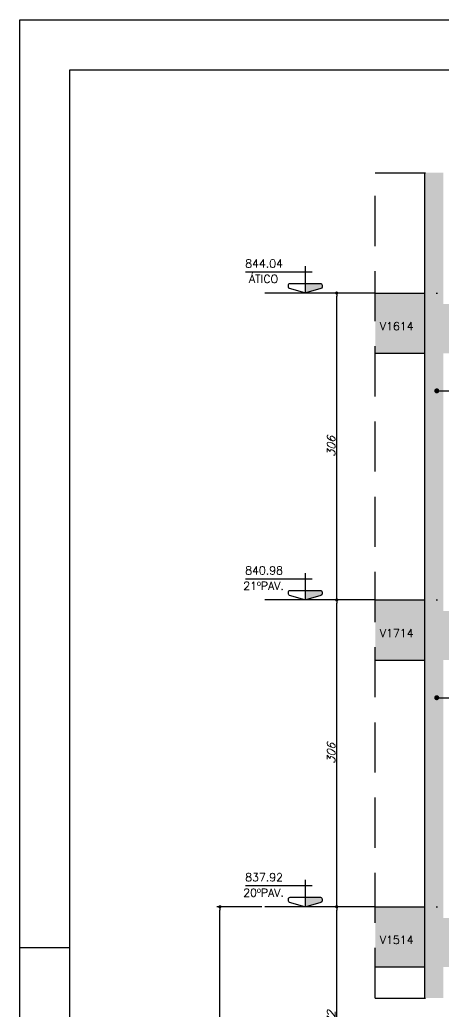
# Model space of a CAD drawing. Header units: millimetres. Extents: x -832 to 3668, y -1574 to 5296.
# Drawn here: x -832 to -410, y 4307 to 5296 of the extents above; entities that cross this region are included whole.
import ezdxf
from ezdxf import colors
from ezdxf.entities.mleader import LeaderData, LeaderLine
from ezdxf.enums import TextEntityAlignment as Align
from ezdxf.math import Vec2, Vec3

# ---------------------------------------------------------------- set-up
doc = ezdxf.new("R2010")
doc.units = ezdxf.units.MM
doc.header["$LTSCALE"] = 50
doc.linetypes.add('DASHED', pattern=[0.75, 0.5, -0.25])
doc.linetypes.add('DIVIDE2', pattern=[0.625, 0.25, -0.125, 0, -0.125, 0, -0.125])
for name, color, linetype in [('F-AUX', 2, 'Continuous'), ('F-AUX-RED', 1, 'Continuous'), ('F-CORTE', 4, 'Continuous'), ('F-COTAS', 106, 'Continuous'), ('F-EIXOS-DET', 1, 'Continuous'), ('F-MARGEM', 1, 'Continuous'), ('F-NÍVEL-VISTA', 2, 'Continuous'), ('F-SOLIDO', 71, 'Continuous'), ('F-TEXTO', 6, 'Continuous'), ('F-TEXTO-YELLOW', 2, 'Continuous'), ('F-VISTA', 2, 'Continuous'), ('F-VISTA SÓLIDO', 254, 'Continuous')]:
    doc.layers.add(name, color=color, linetype=linetype)
doc.styles.add('CP-TEXT-INCL', font='romans.shx', dxfattribs={"oblique": 20})
doc.styles.add('MCP', font='romans.shx')
doc.styles.get("Standard").update_dxf_attribs({"font": 'arial.ttf'})
doc.dimstyles.new('CP-COTAS-50', dxfattribs={"dimscale": 0.64, "dimtxt": 12.5, "dimasz": 5, "dimexe": 5, "dimexo": 5, "dimgap": 2.5, "dimtad": 1, "dimdec": 1, "dimdsep": 46, "dimtxsty": 'CP-TEXT-INCL', "dimblk1": 'DOT', "dimblk2": 'DOT', "dimsah": 1, "dimcen": 9, "dimclrd": 256, "dimclre": 256, "dimclrt": 256, "dimadec": 0, "dimazin": 0, "dimtfac": 1, "dimtdec": 1, "dimtmove": 2, "dimatfit": 3, "dimldrblk": 'DOT', "dimfxl": 5, "dimtolj": 1, "dimarcsym": 0})
pattern_1 = [(0, (0, 0), (0, 6.985), [5.08, -1.905]), (90, (0, 0), (-6.985, 4e-16), [5.08, -1.905])]

# ---------------------------------------------------------------- blocks, each defined once
blk = doc.blocks.new('A0-1L_900')
at = {"layer": 'F-MARGEM', "color": 2}
blk.add_line((118.9, 90), (118.9, 89), dxfattribs=at)
blk.add_lwpolyline([(0, 0), (0, 90), (137.4, 90), (137.4, 0)], close=True, dxfattribs=at)
at = {"layer": 'F-MARGEM', "color": 7}
blk.add_lwpolyline([(2.5, 89), (136.4, 89), (136.4, 1), (2.5, 1)], close=True, dxfattribs=at)
blk = doc.blocks.new('_DOT')
at = {"color": 0, "linetype": 'ByBlock'}
blk.add_line((-0.5, 0), (-1, 0), dxfattribs=at)
at = {"color": 0, "linetype": 'ByBlock', "const_width": 0.5}
blk.add_lwpolyline([(-0.25, 0, 1), (0.25, 0, 1)], format="xyb", close=True, dxfattribs=at)
blk = doc.blocks.new('Nível - Vista')
at = {"layer": 'F-NÍVEL-VISTA'}
blk.add_hatch(color=71, dxfattribs=at).paths.add_polyline_path([(0, 0.238), (-0.38, 0.238, 0.414214), (-0.42, 0.198), (-0.42, 0.148, 0.331206), (-0.391, 0.11), (-0.011, 0.002, 0.072993), (0, 0)])
at = {"layer": 'F-NÍVEL-VISTA', "color": 2}
for p, q in [((-0.168, 0.521), (1.493, 0.521)), ((0, 0.67), (0, 0))]:
    blk.add_line(p, q, dxfattribs=at)
blk.add_lwpolyline([(-0.011, 0.002, 0.146769), (0.011, 0.002), (0.391, 0.11, 0.331206), (0.42, 0.148), (0.42, 0.198, 0.414214), (0.38, 0.238), (-0.38, 0.238, 0.414214), (-0.42, 0.198), (-0.42, 0.148, 0.331206), (-0.391, 0.11), (-0.011, 0.002, 0.146769), (0.011, 0.002)], format="xyb", dxfattribs=at)
at = {"layer": 'F-TEXTO', "color": 3, "style": 'MCP'}
for tag, p in [('NÍVEL', (1.026, 0.636)), ('NÍVEL_DETALHE', (1.02, 0.186))]:
    blk.add_attdef(tag, text='', height=0.2, dxfattribs=at).set_placement(p, align=Align.CENTER)
blk = doc.blocks.new('*D70')
at = {"layer": 'DEFPOINTS', "color": 0, "transparency": 16777216}
for p in [(-516.42, 4411.06), (-514.79, 4411.06), (-514.79, 4105.06)]:
    blk.add_point(p, dxfattribs=at)
at = {"layer": 'F-COTAS', "lineweight": -2, "transparency": 16777216}
for p, q in [((-517.99, 4411.06), (-519.62, 4411.06)), ((-516.42, 4108.26), (-516.42, 4407.86)), ((-517.99, 4105.06), (-519.62, 4105.06))]:
    blk.add_line(p, q, dxfattribs=at)
at = {"layer": 'F-COTAS', "lineweight": -2, "transparency": 16777216, "xscale": 3.2, "yscale": 3.2, "zscale": 3.2}
for p, rotation in [((-516.42, 4411.06), 90), ((-516.42, 4105.06), 270)]:
    blk.add_blockref('_DOT', p, dxfattribs=dict(at, rotation=rotation))
at = {"layer": 'F-COTAS', "transparency": 16777216, "insert": (-522.02, 4258.06), "char_height": 8, "attachment_point": 5, "rotation": 90, "style": 'CP-TEXT-INCL'}
blk.add_mtext('\\A1;12 x 306 = 3672', dxfattribs=at)
blk = doc.blocks.new('*D85')
at = {"layer": 'DEFPOINTS', "color": 0, "transparency": 16777216}
for p in [(-516.42, 4717.06), (-516.42, 4717.06), (-516.42, 4411.06)]:
    blk.add_point(p, dxfattribs=at)
at = {"layer": 'F-COTAS', "lineweight": -2, "transparency": 16777216}
blk.add_line((-516.42, 4414.26), (-516.42, 4713.86), dxfattribs=at)
at = {"layer": 'F-COTAS', "lineweight": -2, "transparency": 16777216, "xscale": 3.2, "yscale": 3.2, "zscale": 3.2}
for p, rotation in [((-516.42, 4717.06), 90), ((-516.42, 4411.06), 270)]:
    blk.add_blockref('_DOT', p, dxfattribs=dict(at, rotation=rotation))
at = {"layer": 'F-COTAS', "transparency": 16777216, "insert": (-522.02, 4564.06), "char_height": 8, "attachment_point": 5, "rotation": 90, "style": 'CP-TEXT-INCL'}
blk.add_mtext('\\A1;306', dxfattribs=at)
blk = doc.blocks.new('*D86')
at = {"layer": 'DEFPOINTS', "color": 0, "transparency": 16777216}
for p in [(-516.42, 5023.06), (-516.42, 5023.06), (-516.42, 4717.06)]:
    blk.add_point(p, dxfattribs=at)
at = {"layer": 'F-COTAS', "lineweight": -2, "transparency": 16777216}
blk.add_line((-516.42, 4720.26), (-516.42, 5019.86), dxfattribs=at)
at = {"layer": 'F-COTAS', "lineweight": -2, "transparency": 16777216, "xscale": 3.2, "yscale": 3.2, "zscale": 3.2}
for p, rotation in [((-516.42, 5023.06), 90), ((-516.42, 4717.06), 270)]:
    blk.add_blockref('_DOT', p, dxfattribs=dict(at, rotation=rotation))
at = {"layer": 'F-COTAS', "transparency": 16777216, "insert": (-522.02, 4870.06), "char_height": 8, "attachment_point": 5, "rotation": 90, "style": 'CP-TEXT-INCL'}
blk.add_mtext('\\A1;306', dxfattribs=at)
blk = doc.blocks.new('*D617')
at = {"layer": 'DEFPOINTS', "color": 0, "transparency": 16777216}
for p in [(-632.84, 4411.06), (-588.03, 4411.06), (-588.03, 3799.06)]:
    blk.add_point(p, dxfattribs=at)
at = {"layer": 'F-COTAS', "lineweight": -2, "transparency": 16777216}
for p, q in [((-591.23, 4411.06), (-636.04, 4411.06)), ((-632.84, 3802.26), (-632.84, 4407.86)), ((-591.23, 3799.06), (-636.04, 3799.06))]:
    blk.add_line(p, q, dxfattribs=at)
at = {"layer": 'F-COTAS', "lineweight": -2, "transparency": 16777216, "xscale": 3.2, "yscale": 3.2, "zscale": 3.2}
for p, rotation in [((-632.84, 4411.06), 90), ((-632.84, 3799.06), 270)]:
    blk.add_blockref('_DOT', p, dxfattribs=dict(at, rotation=rotation))
at = {"layer": 'F-COTAS', "transparency": 16777216, "insert": (-638.44, 4105.06), "char_height": 8, "attachment_point": 5, "rotation": 90, "style": 'CP-TEXT-INCL'}
blk.add_mtext('\\A1;PAVIMENTOS TIPO', dxfattribs=at)

msp = doc.modelspace()

# ---------------------------------------------------------------- hatches: boundary and pattern name
h = msp.add_hatch()
h.set_pattern_fill('ANGLE', color=256)
h.set_pattern_definition(pattern_1)
h.paths.add_polyline_path([(-607.18, 5030.75), (-571.56, 5030.75), (-571.56, 5045.04), (-607.18, 5045.04)], flags=9)
h = msp.add_hatch()
h.set_pattern_fill('ANGLE', color=256)
h.set_pattern_definition(pattern_1)
h.paths.add_polyline_path([(-475.02, 4984.01), (-434.83, 4984.01), (-434.83, 4996.01), (-475.02, 4996.01)], flags=9)
h = msp.add_hatch()
h.set_pattern_fill('ANGLE', color=256)
h.set_pattern_definition(pattern_1)
h.paths.add_polyline_path([(-612.9, 4725.14), (-565.85, 4725.14), (-565.85, 4737.14), (-612.9, 4737.14)], flags=9)
h = msp.add_hatch()
h.set_pattern_fill('ANGLE', color=256)
h.set_pattern_definition(pattern_1)
h.paths.add_polyline_path([(-475.02, 4678.01), (-434.83, 4678.01), (-434.83, 4690.01), (-475.02, 4690.01)], flags=9)
h = msp.add_hatch()
h.set_pattern_fill('ANGLE', color=256)
h.set_pattern_definition(pattern_1)
h.paths.add_polyline_path([(-612.9, 4419.14), (-565.85, 4419.14), (-565.85, 4431.14), (-612.9, 4431.14)], flags=9)
h = msp.add_hatch()
h.set_pattern_fill('ANGLE', color=256)
h.set_pattern_definition(pattern_1)
h.paths.add_polyline_path([(-475.02, 4372.01), (-434.83, 4372.01), (-434.83, 4384.01), (-475.02, 4384.01)], flags=9)
at = {"layer": 'F-SOLIDO'}
h = msp.add_hatch(color=256, dxfattribs=at)
h.dxf.hatch_style = 1
h.paths.add_polyline_path([(-410.07, 5143.06), (-429.07, 5143.06), (-429.07, 4319.99), (-410.07, 4319.99)])
at = {"layer": 'F-VISTA SÓLIDO'}
h = msp.add_hatch(color=256, dxfattribs=at)
h.dxf.hatch_style = 1
h.paths.add_polyline_path([(166.93, 5023.06), (-152.57, 5023.06), (-152.57, 5012.06), (-122.57, 5012.06), (-122.57, 5010.06), (-124.57, 5010.06), (-124.57, 4994.06), (-94.57, 4994.06), (-94.57, 4992.06), (-96.57, 4992.06), (-96.57, 4976.06), (-66.57, 4976.06), (-66.57, 4974.06), (-68.57, 4974.06), (-68.57, 4963.06), (166.93, 4963.06)])
h.paths.add_polyline_path([(248.16, 5011.06), (185.93, 5011.06), (185.93, 4963.06), (248.16, 4963.06)])
h.paths.add_polyline_path([(-429.07, 5023.06), (-478.03, 5023.06), (-478.03, 4963.06), (-429.07, 4963.06)])
h.paths.add_polyline_path([(-185.95, 5012.06), (-410.07, 5012.06), (-410.07, 4963.06), (-109.73, 4963.06)])
h = msp.add_hatch(color=256, dxfattribs=at)
h.dxf.hatch_style = 1
h.paths.add_polyline_path([(-429.07, 4717.06), (-478.03, 4717.06), (-478.03, 4657.06), (-429.07, 4657.06)])
h.paths.add_polyline_path([(-185.95, 4706.06), (-410.07, 4706.06), (-410.07, 4657.06), (-109.73, 4657.06)])
h.paths.add_polyline_path([(166.93, 4717.06), (-152.57, 4717.06), (-152.57, 4706.06), (-122.57, 4706.06), (-122.57, 4704.06), (-124.57, 4704.06), (-124.57, 4688.06), (-94.57, 4688.06), (-94.57, 4686.06), (-96.57, 4686.06), (-96.57, 4670.06), (-66.57, 4670.06), (-66.57, 4668.06), (-68.57, 4668.06), (-68.57, 4657.06), (166.93, 4657.06)])
h.paths.add_polyline_path([(248.16, 4705.06), (185.93, 4705.06), (185.93, 4657.06), (248.16, 4657.06)])
h = msp.add_hatch(color=256, dxfattribs=at)
h.dxf.hatch_style = 1
h.paths.add_polyline_path([(-429.07, 4411.06), (-478.03, 4411.06), (-478.03, 4351.06), (-429.07, 4351.06)])
h.paths.add_polyline_path([(-185.95, 4400.06), (-410.07, 4400.06), (-410.07, 4351.06), (-109.73, 4351.06)])
h.paths.add_polyline_path([(166.93, 4411.06), (-152.57, 4411.06), (-152.57, 4400.06), (-122.57, 4400.06), (-122.57, 4398.06), (-124.57, 4398.06), (-124.57, 4382.06), (-94.57, 4382.06), (-94.57, 4380.06), (-96.57, 4380.06), (-96.57, 4364.06), (-66.57, 4364.06), (-66.57, 4362.06), (-68.57, 4362.06), (-68.57, 4351.06), (166.93, 4351.06)])
h.paths.add_polyline_path([(248.16, 4399.06), (185.93, 4399.06), (185.93, 4351.06), (248.16, 4351.06)])

# ---------------------------------------------------------------- linework, layer by layer
at = {"layer": 'F-AUX', "color": 1, "linetype": 'DASHED', "ltscale": 2}
for p, q in [((-478.03, 4319.99), (-478.03, 5143.06)), ((-478.03, 5143.06), (248.16, 5143.06))]:
    msp.add_line(p, q, dxfattribs=at)
msp.add_lwpolyline([(-478.03, 4319.99), (-124.04, 4319.99), (-114.34, 4340.77), (-104.34, 4310.77), (-100.04, 4319.99), (248.16, 4319.99)], dxfattribs=at)
at = {"layer": 'F-CORTE'}
msp.add_line((-429.07, 5143.06), (-429.07, 4319.99), dxfattribs=at)
at = {"layer": 'F-EIXOS-DET'}
for points in [[(-478.03, 5023.06), (-588.03, 5023.06)], [(-478.03, 4717.06), (-588.03, 4717.06)], [(-478.03, 4411.06), (-588.03, 4411.06)]]:
    msp.add_lwpolyline(points, dxfattribs=at)
at = {"layer": 'F-EIXOS-DET', "color": 252, "linetype": 'DIVIDE2', "ltscale": 2}
for points in [[(-466.84, 5023.06), (248.16, 5023.06)], [(-466.84, 4717.06), (248.16, 4717.06)], [(-466.84, 4411.06), (248.16, 4411.06)]]:
    msp.add_lwpolyline(points, dxfattribs=at)
at = {"layer": 'F-VISTA'}
for p, q in [((-478.03, 5023.06), (-429.07, 5023.06)), ((-478.03, 4963.06), (-429.07, 4963.06)), ((-478.03, 4717.06), (-429.07, 4717.06)), ((-478.03, 4657.06), (-429.07, 4657.06)), ((-478.03, 4411.06), (-429.07, 4411.06)), ((-478.03, 4351.06), (-429.07, 4351.06))]:
    msp.add_line(p, q, dxfattribs=at)

# ---------------------------------------------------------------- block references
at = {"layer": 'F-MARGEM', "xscale": 50, "yscale": 50, "zscale": 50, "rotation": 90}
msp.add_blockref('A0-1L_900', (3667.68, -1574.47), dxfattribs=at)
at = {"layer": 'F-NÍVEL-VISTA', "linetype": 'Continuous'}
ref = msp.add_blockref('Nível - Vista', (-547.78, 5023.06), dxfattribs=dict(at, xscale=-40, yscale=40, zscale=40))
ref.add_attrib('NÍVEL', '844.04', dxfattribs={"layer": 'F-TEXTO', "color": 3, "height": 8, "style": 'MCP'}).set_placement((-588.82, 5048.49), align=Align.CENTER)
ref = msp.add_blockref('Nível - Vista', (-547.78, 4717.06), dxfattribs=dict(at, xscale=-40, yscale=40, zscale=40))
ref.add_attrib('NÍVEL', '840.98', dxfattribs={"layer": 'F-TEXTO', "color": 3, "height": 8, "style": 'MCP'}).set_placement((-588.82, 4742.49), align=Align.CENTER)
ref = msp.add_blockref('Nível - Vista', (-547.78, 4411.06), dxfattribs=dict(at, xscale=-40, yscale=40, zscale=40))
ref.add_attrib('NÍVEL', '837.92', dxfattribs={"layer": 'F-TEXTO', "color": 3, "height": 8, "style": 'MCP'}).set_placement((-588.82, 4436.49), align=Align.CENTER)

# ---------------------------------------------------------------- texts
at = {"layer": 'F-TEXTO', "color": 3, "style": 'MCP'}
for s, p in [('ÁTICO', (-589.37, 5033.14)), ('21ºPAV.', (-589.37, 4727.14)), ('20ºPAV.', (-589.37, 4421.14))]:
    msp.add_text(s, height=8, dxfattribs=at).set_placement(p, align=Align.CENTER)
at = {"layer": 'F-TEXTO-YELLOW', "style": 'MCP'}
for s, p in [('V1614', (-473.4, 4986.01)), ('V1714', (-473.4, 4680.01)), ('V1514', (-473.4, 4374.01))]:
    msp.add_text(s, height=8, dxfattribs=at).set_placement(p)

# ---------------------------------------------------------------- dimensions: what is measured, and where the dimension line sits
at = {"layer": 'F-COTAS'}
for base, p1, p2, picture, middle in [((-516.42, 5023.06), (-516.42, 4717.06), (-516.42, 5023.06), '*D86', (-522.02, 4870.06)), ((-516.42, 4717.06), (-516.42, 4411.06), (-516.42, 4717.06), '*D85', (-522.02, 4564.06))]:
    dim = msp.add_linear_dim(base=base, p1=p1, p2=p2, angle=90, dimstyle='CP-COTAS-50', override={"dimfxl": 2.5}, dxfattribs=at)
    dim.commit()
    dim.dimension.update_dxf_attribs({"geometry": picture, "text_midpoint": middle})
for base, p1, p2, text, picture, middle in [((-632.84, 4411.06), (-588.03, 3799.06), (-588.03, 4411.06), 'PAVIMENTOS TIPO', '*D617', (-638.44, 4105.06)), ((-516.42, 4411.06), (-514.79, 4105.06), (-514.79, 4411.06), '12 x 306 = 3672', '*D70', (-522.02, 4258.06))]:
    dim = msp.add_linear_dim(base=base, p1=p1, p2=p2, angle=90, text=text, dimstyle='CP-COTAS-50', dxfattribs=at)
    dim.commit()
    dim.dimension.update_dxf_attribs({"geometry": picture, "text_midpoint": middle})

# ---------------------------------------------------------------- leaders
at = {"layer": 'F-AUX-RED'}
ml = msp.add_multileader_mtext('Standard', dxfattribs=at)
ml.set_content('', color=256)
ml.set_leader_properties()
ml.set_arrow_properties(name='DOT')
ml.build(insert=Vec2(0, 0))
ml.multileader.update_dxf_attribs({"text_right_attachment_type": 6, "dogleg_length": 0.36, "arrow_head_size": 5})
ctx = ml.context
ctx.base_point, ctx.char_height, ctx.arrow_head_size, ctx.landing_gap_size, ctx.plane_origin = Vec3(-362.58, 4925.56), 0.18, 5, 0.09, Vec3(-416.72, 4943.56)
ctx.right_attachment = 6
notes = []
notes.append((ctx, [(0, (1, 1, 0), (-396.07, 4925.56), (1, 0), 33.49, [(0, [(-416.72, 4925.56)], 0, [])])]))
ctx.mtext.insert, ctx.mtext.flow_direction = Vec3(-362.49, 4925.65), 5
ml = msp.add_multileader_mtext('Standard', dxfattribs=at)
ml.set_content('', color=256)
ml.set_leader_properties()
ml.set_arrow_properties(name='DOT')
ml.build(insert=Vec2(0, 0))
ml.multileader.update_dxf_attribs({"text_right_attachment_type": 6, "dogleg_length": 0.36, "arrow_head_size": 5})
ctx = ml.context
ctx.base_point, ctx.char_height, ctx.arrow_head_size, ctx.landing_gap_size, ctx.plane_origin = Vec3(-362.58, 4619.56), 0.18, 5, 0.09, Vec3(-416.72, 4637.56)
ctx.right_attachment = 6
notes.append((ctx, [(0, (1, 1, 0), (-396.07, 4619.56), (1, 0), 33.49, [(0, [(-416.72, 4619.56)], 0, [])])]))
ctx.mtext.insert, ctx.mtext.flow_direction = Vec3(-362.49, 4619.65), 5
for ctx, leaders in notes:
    for number, flags, end, landing, length, lines in leaders:
        leader = LeaderData()
        leader.index, (leader.has_last_leader_line, leader.has_dogleg_vector, leader.attachment_direction) = number, flags
        leader.last_leader_point, leader.dogleg_vector, leader.dogleg_length = Vec3(end), Vec3(landing), length
        for number, points, colour, breaks in lines:
            line = LeaderLine()
            line.index, line.vertices, line.color, line.breaks = number, Vec3.list(points), colors.encode_raw_color(colour), breaks
            leader.lines.append(line)
        ctx.leaders.append(leader)

doc.saveas('drawing.dxf')
